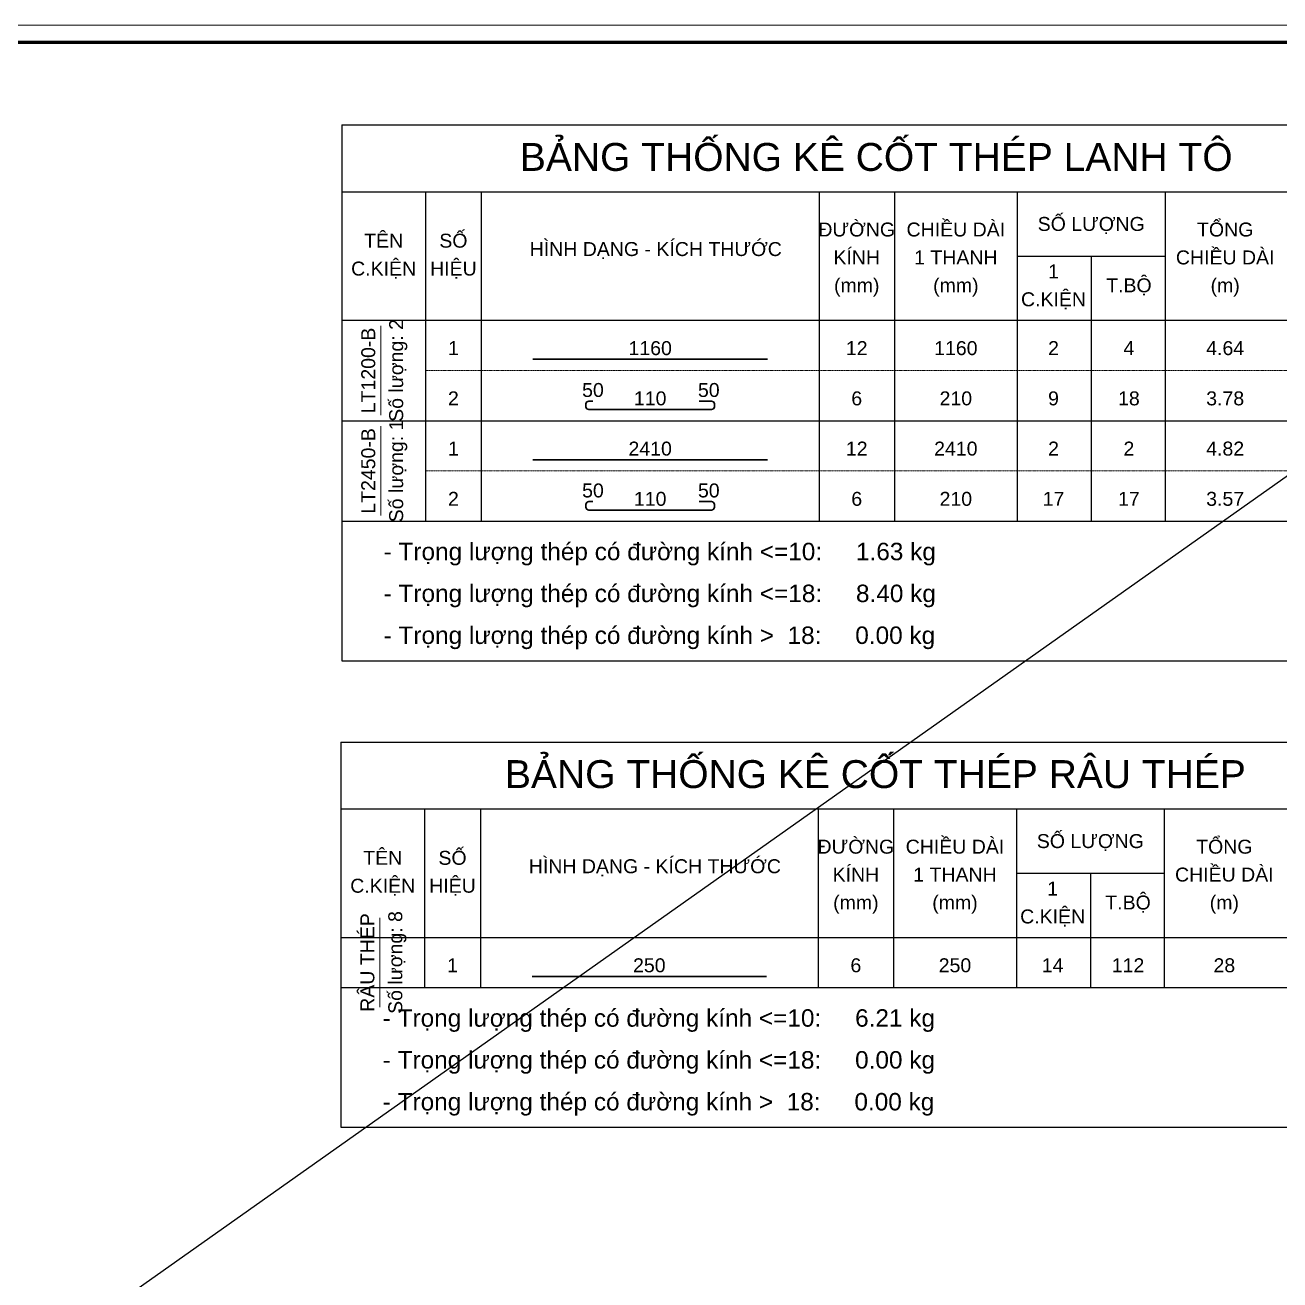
# Model space of a CAD drawing. Header units: millimetres. Extents: x 19378 to 572383, y -1120116 to -527168.
# Drawn here: x 286283 to 292196, y -554261 to -548347 of the extents above; entities that cross this region are included whole.
import ezdxf
from ezdxf.enums import TextEntityAlignment as Align

# ---------------------------------------------------------------- set-up
doc = ezdxf.new("R2010")
doc.units = ezdxf.units.MM
doc.header["$MEASUREMENT"] = 0
doc.linetypes.add('HIDDEN', pattern=[0.375, 0.25, -0.125])
doc.linetypes.add('HIDDENX2', pattern=[0.75, 0.5, -0.25])
doc.layers.get('Defpoints').update_dxf_attribs({"color": 1})
doc.layers.add('KCS_Plotter', color=11, linetype='Continuous', plot=False)
doc.layers.add('Khungten_LCDI', color=7, linetype='Continuous')
for name, color, linetype, lineweight in [('LC MANH DUT', 35, 'HIDDEN', 5), ('LC Net dam 1', 30, 'Continuous', 30), ('LC Net thay', 7, 'Continuous', 25), ('LC Text1', 3, 'Continuous', 20), ('NetMo', 9, 'HIDDENX2', 0)]:
    doc.layers.add(name, color=color, linetype=linetype, lineweight=lineweight)
doc.styles.add('Hoa', font='micross.ttf')
doc.styles.add('Khungten', font='VHAVAN.TTF', dxfattribs={"width": 0.9, "height": 5000})
doc.styles.add('Thuong', font='micross.ttf')
doc.styles.add('Title', font='VHBLACK.TTF', dxfattribs={"width": 0.8})

# ---------------------------------------------------------------- blocks, each defined once
blk = doc.blocks.new('Nha o can bo nhan vien Trung doan')
at = {"layer": 'Defpoints', "lineweight": 0}
blk.add_lwpolyline([(-1200, -14850), (-1200, 14850), (40800, 14850), (40800, -14850)], close=True, dxfattribs=at)
at = {"layer": 'Khungten_LCDI', "color": 5, "lineweight": 60}
blk.add_lwpolyline([(0, -14650), (0, 14650), (40600, 14650), (40600, -14650)], close=True, dxfattribs=at)
at = {"color": 7, "style": 'Khungten', "width": 0.8}
for tag, p in [('REVISION', (39499, -10746)), ('NGAYHT', (39576, -11636))]:
    blk.add_attdef(tag, text='', height=200, dxfattribs=at).set_placement(p, align=Align.CENTER)
at = {"layer": 'LC Text1', "style": 'Title', "width": 1.485915}
for tag, p, p2 in [('TENBANVE1', (36913, -8886), (40339, -8886)), ('TENBANVE2', (36913, -9562), (40339, -9562))]:
    blk.add_attdef(tag, text='', height=250, dxfattribs=at).set_placement(p, p2, align=Align.FIT)
at = {"layer": 'LC Text1', "style": 'Title', "width": 0.7}
blk.add_attdef('SOBANVE', text='', height=250, dxfattribs=at).set_placement((39562, -13896), align=Align.CENTER)

msp = doc.modelspace()

# ---------------------------------------------------------------- linework, layer by layer
at = {"layer": 'KCS_Plotter', "ltscale": 2}
msp.add_line((295235.6, -548347.2), (278435.6, -560227.2), dxfattribs=at)
at = {"layer": 'LC MANH DUT'}
for p, q in [((288169.8, -549974.8), (292812.8, -549974.8)), ((288169.8, -550448.3), (292812.8, -550448.3))]:
    msp.add_line(p, q, dxfattribs=at)
at = {"layer": 'LC Net dam 1'}
for points in [[(288676.2, -549922.2), (289781, -549922.2)], [(288676.2, -550395.7), (289781, -550395.7)], [(288672.1, -552830.8), (289776.9, -552830.8)]]:
    msp.add_lwpolyline(points, dxfattribs=at)
for points in [[(288958.9, -550119.5), (288939.2, -550119.5, 0.414214), (288926.1, -550132.7), (288926.1, -550145.8, 0.414214), (288939.2, -550159), (289518, -550159, 0.414214), (289531.1, -550145.8), (289531.1, -550132.7, 0.414214), (289518, -550119.5), (289458.8, -550119.5)], [(288958.9, -550593), (288939.2, -550593, 0.414214), (288926.1, -550606.2), (288926.1, -550619.3, 0.414214), (288939.2, -550632.5), (289518, -550632.5, 0.414214), (289531.1, -550619.3), (289531.1, -550606.2, 0.414214), (289518, -550593), (289458.8, -550593)]]:
    msp.add_lwpolyline(points, format="xyb", dxfattribs=at)
at = {"layer": 'LC Net thay'}
for p, q in [((287775.2, -548817.4), (287775.2, -551342.8)), ((287775.2, -548817.4), (292812.8, -548817.4)), ((287775.2, -549133), (292812.8, -549133)), ((288169.8, -549133), (288169.8, -550685.1)), ((288432.8, -549133), (288432.8, -550685.1)), ((290024.4, -549133), (290024.4, -550685.1)), ((290379.5, -549133), (290379.5, -550685.1)), ((290958.2, -549133), (290958.2, -550685.1)), ((291655.3, -549133), (291655.3, -550685.1)), ((290958.2, -549435.6), (291655.3, -549435.6)), ((291306.8, -549435.6), (291306.8, -550685.1)), ((287775.2, -549738.1), (292812.8, -549738.1)), ((287775.2, -550211.6), (292812.8, -550211.6)), ((287775.2, -550685.1), (292812.8, -550685.1)), ((287775.2, -551342.8), (292812.8, -551342.8)), ((287771.1, -551726), (292808.7, -551726)), ((287771.1, -551726), (287771.1, -553541.1)), ((287771.1, -552041.6), (292808.7, -552041.6)), ((288165.7, -552041.6), (288165.7, -552883.4)), ((288428.7, -552041.6), (288428.7, -552883.4)), ((290020.3, -552041.6), (290020.3, -552883.4)), ((290375.4, -552041.6), (290375.4, -552883.4)), ((290954.1, -552041.6), (290954.1, -552883.4)), ((291651.3, -552041.6), (291651.3, -552883.4)), ((290954.1, -552344.2), (291651.3, -552344.2)), ((291302.7, -552344.2), (291302.7, -552883.4)), ((287771.1, -552646.7), (292808.7, -552646.7)), ((287771.1, -552883.4), (292808.7, -552883.4)), ((287771.1, -553541.1), (292808.7, -553541.1))]:
    msp.add_line(p, q, dxfattribs=at)
at = {"layer": 'LC Text1'}
for p, q in [((287959.3, -550185.3), (287959.3, -549764.4)), ((287959.3, -550658.8), (287959.3, -550237.9)), ((287775.2, -550685.1), (292812.8, -550685.1)), ((287955.2, -552975.5), (287955.2, -552554.6)), ((287771.1, -552883.4), (292808.7, -552883.4))]:
    msp.add_line(p, q, dxfattribs=at)
at = {"layer": 'NetMo'}
for p, q in [((288169.8, -550211.6), (292812.8, -550211.6)), ((288169.8, -550685.1), (292812.8, -550685.1)), ((288165.7, -552883.4), (292808.7, -552883.4))]:
    msp.add_line(p, q, dxfattribs=at)

# ---------------------------------------------------------------- block references
at = {"layer": 'LC Net thay', "xscale": 0.3999999999995706, "yscale": 0.3999999999995706, "zscale": 0.3999999999995706}
msp.add_blockref('Nha o can bo nhan vien Trung doan', (278915.6, -554287.2), dxfattribs=at)

# ---------------------------------------------------------------- texts
at = {"layer": 'LC Text1', "color": 4, "style": 'Hoa'}
for s, p in [('BẢNG THỐNG KÊ CỐT THÉP LANH TÔ', (290294, -549034.4)), ('BẢNG THỐNG KÊ CỐT THÉP RÂU THÉP', (290289.9, -551943))]:
    msp.add_text(s, height=131.532, dxfattribs=at).set_placement(p, align=Align.CENTER)
at = {"layer": 'LC Text1'}
for s, height, style, p in [('ĐƯỜNG', 65.77, 'Hoa', (290201.9, -549343.5)), ('CHIỀU DÀI', 65.77, 'Hoa', (290668.9, -549343.5)), ('SỐ LƯỢNG', 65.77, 'Hoa', (291306.8, -549317.2)), ('TỔNG', 65.77, 'Hoa', (291938.1, -549343.5)), ('TÊN', 65.77, 'Hoa', (287972.5, -549396.1)), ('SỐ', 65.77, 'Hoa', (288301.3, -549396.1)), ('HÌNH DẠNG - KÍCH THƯỚC', 65.766, 'Hoa', (289254.9, -549435.6)), ('C.KIỆN', 65.77, 'Hoa', (287972.5, -549527.6)), ('HIỆU', 65.77, 'Hoa', (288301.3, -549527.6)), ('KÍNH', 65.77, 'Hoa', (290201.9, -549475)), ('1 THANH', 65.77, 'Hoa', (290668.9, -549475)), ('CHIỀU DÀI', 65.77, 'Hoa', (291938.1, -549475)), ('1', 65.8, 'Hoa', (291129.2, -549540.8)), ('(mm)', 65.77, 'Thuong', (290201.9, -549606.5)), ('(mm)', 65.77, 'Thuong', (290668.9, -549606.5)), ('T.BỘ', 65.77, 'Hoa', (291484.4, -549606.5)), ('(m)', 65.77, 'Thuong', (291938.1, -549606.5)), ('C.KIỆN', 65.77, 'Hoa', (291129.2, -549672.3)), ('CHIỀU DÀI', 65.77, 'Hoa', (290664.8, -552252.1)), ('SỐ LƯỢNG', 65.77, 'Hoa', (291302.7, -552225.8)), ('TỔNG', 65.77, 'Hoa', (291934.1, -552252.1)), ('TÊN', 65.77, 'Hoa', (287968.4, -552304.7)), ('SỐ', 65.77, 'Hoa', (288297.2, -552304.7)), ('ĐƯỜNG', 65.77, 'Hoa', (290197.8, -552252.1)), ('HÌNH DẠNG - KÍCH THƯỚC', 65.766, 'Hoa', (289250.8, -552344.2)), ('KÍNH', 65.77, 'Hoa', (290197.8, -552383.6)), ('1 THANH', 65.77, 'Hoa', (290664.8, -552383.6)), ('CHIỀU DÀI', 65.77, 'Hoa', (291934.1, -552383.6)), ('C.KIỆN', 65.77, 'Hoa', (287968.4, -552436.2)), ('HIỆU', 65.77, 'Hoa', (288297.2, -552436.2)), ('1', 65.8, 'Hoa', (291125.1, -552449.4)), ('(mm)', 65.77, 'Thuong', (290197.8, -552515.2)), ('(mm)', 65.77, 'Thuong', (290664.8, -552515.2)), ('T.BỘ', 65.77, 'Hoa', (291480.3, -552515.2)), ('(m)', 65.77, 'Thuong', (291934.1, -552515.2)), ('C.KIỆN', 65.77, 'Hoa', (291125.1, -552580.9))]:
    msp.add_text(s, height=height, dxfattribs=dict(at, style=style)).set_placement(p, align=Align.CENTER)
at = {"layer": 'LC Text1', "style": 'Hoa'}
for s, height, p in [('Số lượng: 2', 65.766, (288064.5, -549974.8)), ('LT1200-B', 65.77, (287933, -549974.8)), ('Số lượng: 1', 65.766, (288064.5, -550448.3)), ('LT2450-B', 65.77, (287933, -550448.3)), ('RÂU THÉP', 65.77, (287928.9, -552765.1)), ('Số lượng: 8', 65.766, (288060.4, -552765.1))]:
    msp.add_text(s, height=height, rotation=90.00021, dxfattribs=at).set_placement(p, align=Align.CENTER)
for s, height, p in [('1', 65.8, (288301.3, -549922.2)), ('1160', 65.77, (289228.6, -549922.2)), ('12', 65.77, (290201.9, -549922.2)), ('1160', 65.77, (290668.9, -549922.2)), ('2', 65.8, (291129.2, -549922.2)), ('4', 65.8, (291484.4, -549922.2)), ('4.64', 65.77, (291938.1, -549922.2)), ('50', 65.77, (288958.9, -550119.5)), ('50', 65.77, (289504.8, -550119.5)), ('2', 65.8, (288301.3, -550159)), ('110', 65.77, (289228.6, -550159)), ('6', 65.8, (290201.9, -550159)), ('1', 65.8, (288301.3, -550395.7)), ('2410', 65.77, (289228.6, -550395.7)), ('12', 65.77, (290201.9, -550395.7)), ('2410', 65.77, (290668.9, -550395.7)), ('2', 65.8, (291129.2, -550395.7)), ('2', 65.8, (291484.4, -550395.7)), ('4.82', 65.77, (291938.1, -550395.7)), ('50', 65.77, (288958.9, -550593)), ('50', 65.77, (289504.8, -550593)), ('2', 65.8, (288301.3, -550632.5)), ('110', 65.77, (289228.6, -550632.5)), ('6', 65.8, (290201.9, -550632.5)), ('1', 65.8, (288297.2, -552830.8)), ('250', 65.77, (289224.5, -552830.8)), ('6', 65.8, (290197.8, -552830.8)), ('250', 65.77, (290664.8, -552830.8)), ('14', 65.77, (291125.1, -552830.8)), ('112', 65.77, (291480.3, -552830.8)), ('28', 65.77, (291934.1, -552830.8))]:
    msp.add_text(s, height=height, dxfattribs=at).set_placement(p, align=Align.BOTTOM_CENTER)
at = {"layer": 'LC Text1', "color": 7, "style": 'Hoa'}
for s, height, p in [('210', 65.77, (290668.9, -550159)), ('9', 65.8, (291129.2, -550159)), ('18', 65.77, (291484.4, -550159)), ('3.78', 65.77, (291938.1, -550159)), ('210', 65.77, (290668.9, -550632.5)), ('17', 65.77, (291129.2, -550632.5)), ('17', 65.77, (291484.4, -550632.5)), ('3.57', 65.77, (291938.1, -550632.5))]:
    msp.add_text(s, height=height, dxfattribs=at).set_placement(p, align=Align.BOTTOM_CENTER)
at = {"layer": 'LC Text1', "style": 'Hoa'}
for s, p in [('- Trọng lượng thép có đường kính <=10:     1.63 kg', (287972.5, -550869.2)), ('- Trọng lượng thép có đường kính <=18:     8.40 kg', (287972.5, -551066.5)), ('- Trọng lượng thép có đường kính >  18:     0.00 kg', (287972.5, -551263.8)), ('- Trọng lượng thép có đường kính <=10:     6.21 kg', (287968.4, -553067.6)), ('- Trọng lượng thép có đường kính <=18:     0.00 kg', (287968.4, -553264.9)), ('- Trọng lượng thép có đường kính >  18:     0.00 kg', (287968.4, -553462.2))]:
    msp.add_text(s, height=82.207, dxfattribs=at).set_placement(p)

doc.saveas('drawing.dxf')
